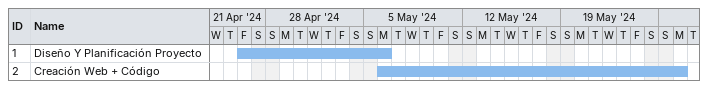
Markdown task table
| ID | Task | Start | Finish |
|---|---|---|---|
| 1 | Diseño Y Planificación Proyecto | 2024-04-26 | 2024-05-06 |
| 2 | Creación Web + Código | 2024-05-06 | 2024-05-27 |
